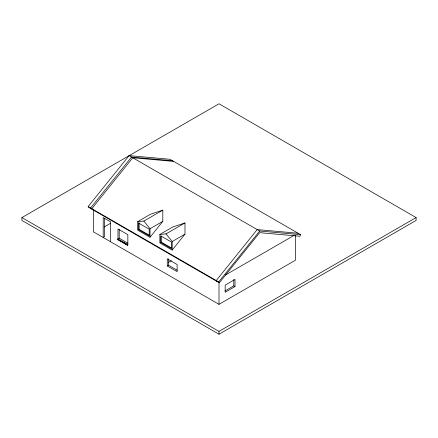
<?xml version="1.0" encoding="UTF-8"?>
<svg xmlns="http://www.w3.org/2000/svg" width="438" height="438" viewBox="0 0 438 438"><rect width="100%" height="100%" fill="white"/><g stroke="black" fill="none" stroke-linecap="round" stroke-linejoin="round"><path stroke-width="0.66" d="M300.588 234.669L299.975 236.257L259.652 232.66L219.329 282.817L88.75 207.431L88.137 206.555L129.073 155.627L170.01 159.284L300.588 234.669L259.652 231.018L129.073 155.627M150.015 237.27L162.816 221.343L162.816 210.125L150.497 214.231L137.696 221.623L137.696 230.158L150.015 237.27L150.015 228.735L143.856 221.075L137.696 221.623M172.189 250.071L184.989 234.149L184.989 222.931L172.671 227.037L159.87 234.429L159.87 242.959L172.189 250.071L172.189 241.541L166.029 233.876L159.87 234.429M219.329 282.817L218.715 281.941L259.652 231.018M21.9 217.576L219 103.784L416.1 217.576L416.1 220.424L219 334.216L21.9 220.424L21.9 217.576L219 331.374L416.1 217.576M104.091 227.021L110.595 223.265M138.517 223.046L149.194 229.211L149.194 235.847L138.517 229.687L138.517 223.046L139.131 222.69M143.856 221.075L162.816 210.125M117.444 239.466L117.986 239.372L117.986 228.959L127.841 234.648L127.841 245.061L127.513 245.247L117.444 239.466L119.218 238.201L127.912 243.221M138.517 229.687L139.131 229.331L149.807 235.491M150.015 228.735L162.816 221.343M127.513 245.247L127.228 244.957L127.841 244.601L117.986 238.913M166.029 233.876L184.989 222.931M160.691 242.488L171.368 248.653L171.368 242.011L160.691 235.847L160.691 242.488L161.304 242.132L171.422 247.968M172.189 241.541L184.989 234.149M168.537 262.357L171.45 260.676M167.261 265.943L177.116 271.631L177.116 264.519L167.261 258.825L167.261 265.943L168.493 265.231L177.187 270.251M225.554 274.96L294.144 235.359M225.088 290.876L233.782 285.855L235.014 286.567L235.014 279.455L225.159 285.143L225.159 292.255L235.014 286.567M93.349 209.567L93.349 231.801L219 304.344L295.376 260.249L295.376 235.321M172.473 160.708L131.537 157.05L90.6 207.973L91.213 208.849M173.705 161.414L132.769 157.762L91.832 208.685L92.445 209.561M298.125 233.251L257.188 229.594L216.252 280.523L216.865 281.399M88.137 206.555L218.715 281.941M123.204 242.384L124.365 243.052M125.52 243.72L126.681 244.388M117.373 239.268L127.463 245.077M233.782 279.389L233.782 285.855M219 282.11L219 304.344M219 331.374L219 334.216M168.493 258.765L168.493 265.231M161.304 236.159L161.304 242.132M139.131 223.353L139.131 229.331M119.218 229.572L119.218 238.201M110.595 241.76L110.595 221.847L103.204 217.576L103.204 237.489L104.436 236.783L104.436 218.195"/></g></svg>
